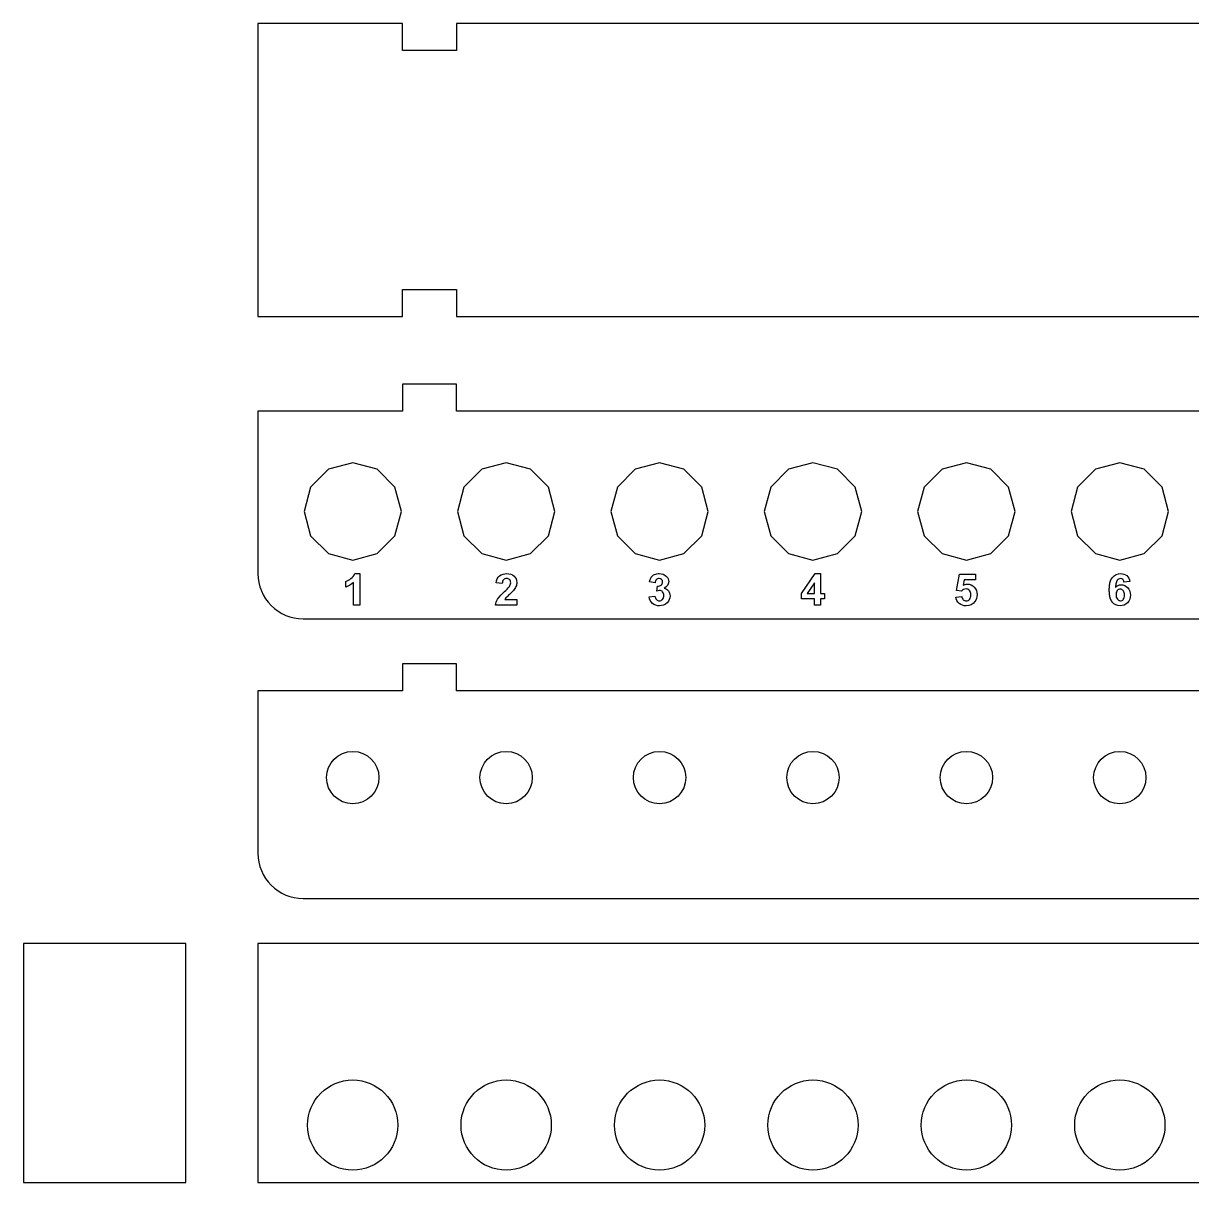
# Model space of a CAD drawing. Header units: millimetres. Extents: x -28 to 228, y -62 to 66.
# Drawn here: x -28 to 101.5, y -62.5 to 66 of the extents above; entities that cross this region are included whole.
import ezdxf

# ---------------------------------------------------------------- set-up
doc = ezdxf.new("R2010")
doc.units = ezdxf.units.MM
doc.layers.get('0').update_dxf_attribs({"lineweight": 25, "true_color": 0xffffff})

msp = doc.modelspace()

# ---------------------------------------------------------------- linework, layer by layer
at = {"flags": 128}
for points in [[(20, 66), (20, 63), (14, 63), (14, 66), (-2, 66), (-2, 33.5), (14, 33.5), (14, 36.5), (20, 36.5), (20, 33.5), (184, 33.5), (184, 36.5), (190, 36.5), (190, 33.5), (206, 33.5), (206, 66), (190, 66), (190, 63), (184, 63), (184, 66)], [(11.2, 7.22), (13.18, 9.2), (13.9, 11.9), (13.18, 14.6), (11.2, 16.58), (8.5, 17.3), (5.8, 16.58), (3.82, 14.6), (3.1, 11.9), (3.82, 9.2), (5.8, 7.22), (8.5, 6.5)], [(28.2, 7.22), (30.18, 9.2), (30.9, 11.9), (30.18, 14.6), (28.2, 16.58), (25.5, 17.3), (22.8, 16.58), (20.82, 14.6), (20.1, 11.9), (20.82, 9.2), (22.8, 7.22), (25.5, 6.5)], [(45.2, 7.22), (47.18, 9.2), (47.9, 11.9), (47.18, 14.6), (45.2, 16.58), (42.5, 17.3), (39.8, 16.58), (37.82, 14.6), (37.1, 11.9), (37.82, 9.2), (39.8, 7.22), (42.5, 6.5)], [(62.2, 7.22), (64.18, 9.2), (64.9, 11.9), (64.18, 14.6), (62.2, 16.58), (59.5, 17.3), (56.8, 16.58), (54.82, 14.6), (54.1, 11.9), (54.82, 9.2), (56.8, 7.22), (59.5, 6.5)], [(79.2, 7.22), (81.18, 9.2), (81.9, 11.9), (81.18, 14.6), (79.2, 16.58), (76.5, 17.3), (73.8, 16.58), (71.82, 14.6), (71.1, 11.9), (71.82, 9.2), (73.8, 7.22), (76.5, 6.5)], [(96.2, 7.22), (98.18, 9.2), (98.9, 11.9), (98.18, 14.6), (96.2, 16.58), (93.5, 17.3), (90.8, 16.58), (88.82, 14.6), (88.1, 11.9), (88.82, 9.2), (90.8, 7.22), (93.5, 6.5)], [(59.67, 1.5), (59.67, 2.2), (58.24, 2.2), (58.24, 2.79), (59.76, 5.01), (60.32, 5.01), (60.32, 2.79), (60.76, 2.79), (60.76, 2.2), (60.32, 2.2), (60.32, 1.5)], [(59.67, 2.79), (59.67, 3.99), (58.87, 2.79)], [(-28, -62.5), (-10, -62.5), (-10, -36), (-28, -36)], [(-2, -62.5), (206, -62.5), (206, -36), (-2, -36)]]:
    msp.add_lwpolyline(points, close=True, dxfattribs=at)
for points in [[(20, 23), (20, 26), (14, 26), (14, 23)], [(184, 23), (20, 23)], [(20, -8), (20, -5), (14, -5), (14, -8)], [(184, -8), (20, -8)]]:
    msp.add_lwpolyline(points, dxfattribs=at)
for points in [[(14, 23), (-2, 23), (-2, 5, 0.414214), (3, 0), (201, 0, 0.414214), (206, 5), (206, 23), (190, 23)], [(14, -8), (-2, -8), (-2, -26, 0.414214), (3, -31), (201, -31, 0.414214), (206, -26), (206, -8), (190, -8)]]:
    msp.add_lwpolyline(points, format="xyb", dxfattribs=at)
for points in [[(9.27, 1.5), (8.6, 1.5), (8.6, 4.03, -0.109928), (7.73, 3.52), (7.73, 4.13, 0.085287), (8.3, 4.45, 0.144571), (8.72, 5.01), (9.27, 5.01)], [(26.68, 2.12), (26.68, 1.5), (24.32, 1.5, -0.110596), (24.55, 2.17, -0.063561), (25.31, 3.01, 0.042148), (25.86, 3.58, 0.150095), (26, 3.99, 0.203843), (25.88, 4.34, 0.205006), (25.55, 4.46, 0.208626), (25.21, 4.33, 0.176069), (25.07, 3.91), (24.4, 3.98, -0.209279), (24.78, 4.77, -0.168295), (25.57, 5.01, -0.196254), (26.38, 4.73, -0.215645), (26.68, 4.04, -0.095527), (26.59, 3.59, -0.071678), (26.32, 3.14, -0.03648), (25.88, 2.7, 0.019546), (25.48, 2.31, 0.050068), (25.34, 2.12)], [(41.34, 2.43), (41.99, 2.51, 0.173752), (42.15, 2.13, 0.201875), (42.48, 2, 0.222409), (42.83, 2.15, 0.189986), (42.98, 2.58, 0.192779), (42.84, 2.98, 0.219482), (42.51, 3.13, 0.066952), (42.2, 3.08), (42.27, 3.62, 0.190276), (42.69, 3.74, 0.226513), (42.83, 4.08, 0.205801), (42.73, 4.36, 0.205998), (42.45, 4.46, 0.20421), (42.15, 4.34, 0.173931), (42.01, 3.99), (41.39, 4.1, -0.09926), (41.58, 4.61, -0.136229), (41.94, 4.91, -0.110628), (42.47, 5.01, -0.214359), (43.26, 4.7, -0.19984), (43.51, 4.12, -0.293624), (43, 3.38, -0.177557), (43.48, 3.09, -0.17559), (43.66, 2.55, -0.212403), (43.33, 1.77, -0.201636), (42.49, 1.44, -0.187015), (41.7, 1.71, -0.193596)], [(75.32, 2.4), (75.99, 2.47, 0.178744), (76.16, 2.11, 0.198106), (76.49, 1.98, 0.230451), (76.84, 2.15, 0.177539), (76.99, 2.66, 0.185103), (76.84, 3.15, 0.223076), (76.47, 3.31, 0.221732), (75.95, 3.05), (75.4, 3.13), (75.75, 4.95), (77.52, 4.95), (77.52, 4.32), (76.26, 4.32), (76.15, 3.73, -0.117921), (76.61, 3.84, -0.213742), (77.37, 3.52, -0.199679), (77.68, 2.67, -0.164761), (77.43, 1.9, -0.252445), (76.48, 1.44, -0.182704), (75.69, 1.7, -0.190771)], [(94.6, 4.14), (93.95, 4.07, 0.174876), (93.83, 4.37, 0.199132), (93.57, 4.46, 0.245443), (93.21, 4.27), (93.21, 4.27), (93.21, 4.27), (93.21, 4.27), (93.21, 4.27), (93.21, 4.26), (93.2, 4.26), (93.2, 4.26), (93.2, 4.26), (93.2, 4.26), (93.2, 4.26), (93.2, 4.25), (93.2, 4.25), (93.2, 4.25), (93.2, 4.25), (93.19, 4.25), (93.19, 4.25), (93.19, 4.24), (93.19, 4.24), (93.19, 4.24), (93.19, 4.24), (93.19, 4.24), (93.19, 4.24), (93.19, 4.23), (93.18, 4.23), (93.18, 4.23), (93.18, 4.23), (93.18, 4.23), (93.18, 4.23), (93.18, 4.22), (93.18, 4.22), (93.18, 4.22), (93.18, 4.22), (93.18, 4.22), (93.17, 4.21), (93.17, 4.21), (93.17, 4.21), (93.17, 4.21), (93.17, 4.21), (93.17, 4.2), (93.17, 4.2), (93.17, 4.2), (93.17, 4.2), (93.16, 4.2), (93.16, 4.19), (93.16, 4.19), (93.16, 4.19), (93.16, 4.19), (93.16, 4.19), (93.16, 4.18), (93.16, 4.18), (93.16, 4.18), (93.16, 4.18), (93.15, 4.18), (93.15, 4.17), (93.15, 4.17), (93.15, 4.17), (93.15, 4.17), (93.15, 4.16), (93.15, 4.16), (93.15, 4.16), (93.15, 4.16), (93.15, 4.16), (93.15, 4.15), (93.14, 4.15), (93.14, 4.15), (93.14, 4.15), (93.14, 4.14), (93.14, 4.14), (93.14, 4.14), (93.14, 4.14), (93.14, 4.13), (93.14, 4.13), (93.14, 4.13), (93.14, 4.13), (93.13, 4.12), (93.13, 4.12), (93.13, 4.12), (93.13, 4.12), (93.13, 4.11), (93.13, 4.11), (93.13, 4.11), (93.13, 4.11), (93.13, 4.1), (93.13, 4.1), (93.13, 4.1), (93.12, 4.1), (93.12, 4.09), (93.12, 4.09), (93.12, 4.09), (93.12, 4.09), (93.12, 4.08), (93.12, 4.08), (93.12, 4.08), (93.12, 4.08), (93.12, 4.07), (93.12, 4.07), (93.12, 4.07), (93.11, 4.07), (93.11, 4.06), (93.11, 4.06), (93.11, 4.06), (93.11, 4.05), (93.11, 4.05), (93.11, 4.05), (93.11, 4.05), (93.11, 4.04), (93.11, 4.04), (93.11, 4.04), (93.11, 4.03), (93.1, 4.03), (93.1, 4.03), (93.1, 4.03), (93.1, 4.02), (93.1, 4.02), (93.1, 4.02), (93.1, 4.01), (93.1, 4.01), (93.1, 4.01), (93.1, 4.01), (93.1, 4), (93.1, 4), (93.1, 4), (93.1, 3.99), (93.09, 3.99), (93.09, 3.99), (93.09, 3.98), (93.09, 3.98), (93.09, 3.98), (93.09, 3.97), (93.09, 3.97), (93.09, 3.97), (93.09, 3.97), (93.09, 3.96), (93.09, 3.96), (93.09, 3.96), (93.09, 3.95), (93.09, 3.95), (93.08, 3.95), (93.08, 3.94), (93.08, 3.94), (93.08, 3.94), (93.08, 3.93), (93.08, 3.93), (93.08, 3.93), (93.08, 3.92), (93.08, 3.92), (93.08, 3.92), (93.08, 3.91), (93.08, 3.91), (93.08, 3.91), (93.08, 3.9), (93.08, 3.9), (93.07, 3.9), (93.07, 3.89), (93.07, 3.89), (93.07, 3.89), (93.07, 3.88), (93.07, 3.88), (93.07, 3.88), (93.07, 3.87), (93.07, 3.87), (93.07, 3.86), (93.07, 3.86), (93.07, 3.86), (93.07, 3.85), (93.07, 3.85), (93.07, 3.85), (93.07, 3.84), (93.06, 3.84), (93.06, 3.84), (93.06, 3.83), (93.06, 3.83), (93.06, 3.83), (93.06, 3.82), (93.06, 3.82), (93.06, 3.81), (93.06, 3.81), (93.06, 3.81), (93.06, 3.8), (93.06, 3.8), (93.06, 3.8), (93.06, 3.79), (93.06, 3.79), (93.06, 3.78), (93.06, 3.78), (93.06, 3.78), (93.05, 3.77), (93.05, 3.77), (93.05, 3.76), (93.05, 3.76), (93.05, 3.76), (93.05, 3.75), (93.05, 3.75), (93.05, 3.75), (93.05, 3.74), (93.05, 3.74), (93.05, 3.73), (93.05, 3.73), (93.05, 3.73), (93.05, 3.72), (93.05, 3.72), (93.05, 3.71), (93.05, 3.71), (93.05, 3.71), (93.05, 3.7), (93.05, 3.7), (93.04, 3.69), (93.04, 3.69), (93.04, 3.68), (93.04, 3.68), (93.04, 3.68), (93.04, 3.67), (93.04, 3.67), (93.04, 3.66), (93.04, 3.66), (93.04, 3.66), (93.04, 3.65), (93.04, 3.65), (93.04, 3.64), (93.04, 3.64), (93.04, 3.63), (93.04, 3.63), (93.04, 3.63), (93.04, 3.62), (93.04, 3.62), (93.04, 3.61), (93.04, 3.61), (93.04, 3.6), (93.04, 3.6), (93.03, 3.6), (93.03, 3.59), (93.03, 3.59), (93.03, 3.58), (93.03, 3.58), (93.03, 3.57), (93.03, 3.57), (93.03, 3.56), (93.03, 3.56), (93.03, 3.56), (93.03, 3.55), (93.03, 3.55), (93.03, 3.54), (93.03, 3.54), (93.03, 3.53), (93.03, 3.53), (93.03, 3.52), (93.03, 3.52), (93.03, 3.51), (93.03, 3.51), (93.03, 3.5), (93.03, 3.5), (93.03, 3.5), (93.03, 3.49), (93.03, 3.49), (93.03, 3.48), (93.03, 3.48, -0.231707), (93.65, 3.77, -0.216681), (94.37, 3.45, -0.196729), (94.67, 2.63, -0.201502), (94.35, 1.77, -0.211144), (93.54, 1.44, -0.234967), (92.67, 1.85), (92.67, 1.86), (92.67, 1.86), (92.66, 1.86), (92.66, 1.87), (92.66, 1.87), (92.66, 1.87), (92.65, 1.88), (92.65, 1.88), (92.65, 1.88), (92.65, 1.89), (92.64, 1.89), (92.64, 1.89), (92.64, 1.9), (92.64, 1.9), (92.63, 1.9), (92.63, 1.91), (92.63, 1.91), (92.63, 1.91), (92.62, 1.92), (92.62, 1.92), (92.62, 1.92), (92.62, 1.93), (92.61, 1.93), (92.61, 1.93), (92.61, 1.94), (92.61, 1.94), (92.6, 1.94), (92.6, 1.95), (92.6, 1.95), (92.6, 1.96), (92.6, 1.96), (92.59, 1.96), (92.59, 1.97), (92.59, 1.97), (92.59, 1.97), (92.58, 1.98), (92.58, 1.98), (92.58, 1.99), (92.58, 1.99), (92.57, 1.99), (92.57, 2), (92.57, 2), (92.57, 2.01), (92.57, 2.01), (92.56, 2.01), (92.56, 2.02), (92.56, 2.02), (92.56, 2.03), (92.55, 2.03), (92.55, 2.03), (92.55, 2.04), (92.55, 2.04), (92.55, 2.05), (92.54, 2.05), (92.54, 2.05), (92.54, 2.06), (92.54, 2.06), (92.54, 2.07), (92.53, 2.07), (92.53, 2.07), (92.53, 2.08), (92.53, 2.08), (92.53, 2.09), (92.52, 2.09), (92.52, 2.1), (92.52, 2.1), (92.52, 2.1), (92.52, 2.11), (92.51, 2.11), (92.51, 2.12), (92.51, 2.12), (92.51, 2.13), (92.51, 2.13), (92.5, 2.13), (92.5, 2.14), (92.5, 2.14), (92.5, 2.15), (92.5, 2.15), (92.49, 2.16), (92.49, 2.16), (92.49, 2.17), (92.49, 2.17), (92.49, 2.17), (92.49, 2.18), (92.48, 2.18), (92.48, 2.19), (92.48, 2.19), (92.48, 2.2), (92.48, 2.2), (92.47, 2.21), (92.47, 2.21), (92.47, 2.22), (92.47, 2.22), (92.47, 2.23), (92.47, 2.23), (92.46, 2.24), (92.46, 2.24), (92.46, 2.24), (92.46, 2.25), (92.46, 2.25), (92.46, 2.26), (92.45, 2.26), (92.45, 2.27), (92.45, 2.27), (92.45, 2.28), (92.45, 2.28), (92.45, 2.29), (92.45, 2.29), (92.44, 2.3), (92.44, 2.3), (92.44, 2.31), (92.44, 2.31), (92.44, 2.32), (92.44, 2.32), (92.43, 2.33), (92.43, 2.33), (92.43, 2.34), (92.43, 2.34), (92.43, 2.35), (92.43, 2.35), (92.43, 2.36), (92.42, 2.36), (92.42, 2.37), (92.42, 2.37), (92.42, 2.38), (92.42, 2.39), (92.42, 2.39), (92.42, 2.4), (92.42, 2.4), (92.41, 2.41), (92.41, 2.41), (92.41, 2.42), (92.41, 2.42), (92.41, 2.43), (92.41, 2.43), (92.41, 2.44), (92.41, 2.44), (92.4, 2.45), (92.4, 2.45), (92.4, 2.46), (92.4, 2.47), (92.4, 2.47), (92.4, 2.48), (92.4, 2.48), (92.4, 2.49), (92.39, 2.49), (92.39, 2.5), (92.39, 2.5), (92.39, 2.51), (92.39, 2.52), (92.39, 2.52), (92.39, 2.53), (92.39, 2.53), (92.39, 2.54), (92.38, 2.54), (92.38, 2.55), (92.38, 2.56), (92.38, 2.56), (92.38, 2.57), (92.38, 2.57), (92.38, 2.58), (92.38, 2.58), (92.38, 2.59), (92.38, 2.6), (92.37, 2.6), (92.37, 2.61), (92.37, 2.61), (92.37, 2.62), (92.37, 2.63), (92.37, 2.63), (92.37, 2.64), (92.37, 2.64), (92.37, 2.65), (92.37, 2.66), (92.37, 2.66), (92.36, 2.67), (92.36, 2.67), (92.36, 2.68), (92.36, 2.69), (92.36, 2.69), (92.36, 2.7), (92.36, 2.7), (92.36, 2.71), (92.36, 2.72), (92.36, 2.72), (92.36, 2.73), (92.36, 2.73), (92.36, 2.74), (92.35, 2.75), (92.35, 2.75), (92.35, 2.76), (92.35, 2.77), (92.35, 2.77), (92.35, 2.78), (92.35, 2.78), (92.35, 2.79), (92.35, 2.8), (92.35, 2.8), (92.35, 2.81), (92.35, 2.82), (92.35, 2.82), (92.35, 2.83), (92.35, 2.84), (92.35, 2.84), (92.34, 2.85), (92.34, 2.86), (92.34, 2.86), (92.34, 2.87), (92.34, 2.88), (92.34, 2.88), (92.34, 2.89), (92.34, 2.9), (92.34, 2.9), (92.34, 2.91), (92.34, 2.92), (92.34, 2.92), (92.34, 2.93), (92.34, 2.94), (92.34, 2.94), (92.34, 2.95), (92.34, 2.96), (92.34, 2.96), (92.34, 2.97), (92.34, 2.98), (92.34, 2.98), (92.34, 2.99), (92.34, 3), (92.34, 3), (92.34, 3.01), (92.33, 3.02), (92.33, 3.02), (92.33, 3.03), (92.33, 3.04), (92.33, 3.04), (92.33, 3.05), (92.33, 3.06), (92.33, 3.07), (92.33, 3.07), (92.33, 3.08), (92.33, 3.09), (92.33, 3.09), (92.33, 3.1), (92.33, 3.11), (92.33, 3.12), (92.33, 3.12), (92.33, 3.13), (92.33, 3.14), (92.33, 3.14), (92.33, 3.15), (92.33, 3.16), (92.33, 3.17), (92.33, 3.17), (92.33, 3.18), (92.33, 3.19), (92.33, 3.19), (92.33, 3.2), (92.33, 3.21), (92.33, 3.22), (92.33, 3.22), (92.33, 3.23), (92.33, 3.24), (92.33, 3.25), (92.33, 3.25), (92.33, 3.26), (92.33, 3.27), (92.33, 3.28), (92.33, 3.28), (92.33, 3.29), (92.33, 3.3), (92.33, 3.31), (92.33, 3.31), (92.33, 3.32), (92.33, 3.33), (92.33, 3.33), (92.33, 3.34), (92.33, 3.35), (92.33, 3.36), (92.33, 3.36), (92.33, 3.37), (92.33, 3.38), (92.33, 3.39), (92.34, 3.39), (92.34, 3.4), (92.34, 3.41), (92.34, 3.41), (92.34, 3.42), (92.34, 3.43), (92.34, 3.43), (92.34, 3.44), (92.34, 3.45), (92.34, 3.46), (92.34, 3.46), (92.34, 3.47), (92.34, 3.48), (92.34, 3.48), (92.34, 3.49), (92.34, 3.5), (92.34, 3.5), (92.34, 3.51), (92.34, 3.52), (92.34, 3.52), (92.34, 3.53), (92.34, 3.54), (92.34, 3.54), (92.34, 3.55), (92.34, 3.56), (92.35, 3.56), (92.35, 3.57), (92.35, 3.58), (92.35, 3.58), (92.35, 3.59), (92.35, 3.6), (92.35, 3.6), (92.35, 3.61), (92.35, 3.62), (92.35, 3.62), (92.35, 3.63), (92.35, 3.64), (92.35, 3.64), (92.35, 3.65), (92.35, 3.66), (92.35, 3.66), (92.36, 3.67), (92.36, 3.68), (92.36, 3.68), (92.36, 3.69), (92.36, 3.69), (92.36, 3.7), (92.36, 3.71), (92.36, 3.71), (92.36, 3.72), (92.36, 3.73), (92.36, 3.73), (92.36, 3.74), (92.37, 3.74), (92.37, 3.75), (92.37, 3.76), (92.37, 3.76), (92.37, 3.77), (92.37, 3.78), (92.37, 3.78), (92.37, 3.79), (92.37, 3.79), (92.37, 3.8), (92.37, 3.81), (92.38, 3.81), (92.38, 3.82), (92.38, 3.82), (92.38, 3.83), (92.38, 3.84), (92.38, 3.84), (92.38, 3.85), (92.38, 3.85), (92.38, 3.86), (92.38, 3.87), (92.39, 3.87), (92.39, 3.88), (92.39, 3.88), (92.39, 3.89), (92.39, 3.9), (92.39, 3.9), (92.39, 3.91), (92.39, 3.91), (92.39, 3.92), (92.4, 3.92), (92.4, 3.93), (92.4, 3.94), (92.4, 3.94), (92.4, 3.95), (92.4, 3.95), (92.4, 3.96), (92.4, 3.96), (92.41, 3.97), (92.41, 3.98), (92.41, 3.98), (92.41, 3.99), (92.41, 3.99), (92.41, 4), (92.41, 4), (92.41, 4.01), (92.42, 4.01), (92.42, 4.02), (92.42, 4.02), (92.42, 4.03), (92.42, 4.04), (92.42, 4.04), (92.42, 4.05), (92.43, 4.05), (92.43, 4.06), (92.43, 4.06), (92.43, 4.07), (92.43, 4.07), (92.43, 4.08), (92.43, 4.08), (92.44, 4.09), (92.44, 4.09), (92.44, 4.1), (92.44, 4.1), (92.44, 4.11), (92.44, 4.11), (92.45, 4.12), (92.45, 4.12), (92.45, 4.13), (92.45, 4.14), (92.45, 4.14), (92.45, 4.15), (92.46, 4.15), (92.46, 4.16), (92.46, 4.16), (92.46, 4.17), (92.46, 4.17), (92.46, 4.18), (92.47, 4.18), (92.47, 4.19), (92.47, 4.19), (92.47, 4.2), (92.47, 4.2), (92.47, 4.2), (92.48, 4.21), (92.48, 4.21), (92.48, 4.22), (92.48, 4.22), (92.48, 4.23), (92.48, 4.23), (92.49, 4.24), (92.49, 4.24), (92.49, 4.25), (92.49, 4.25), (92.49, 4.26), (92.5, 4.26), (92.5, 4.27), (92.5, 4.27), (92.5, 4.28), (92.5, 4.28), (92.51, 4.29), (92.51, 4.29), (92.51, 4.29), (92.51, 4.3), (92.51, 4.3), (92.52, 4.31), (92.52, 4.31), (92.52, 4.32), (92.52, 4.32), (92.52, 4.33), (92.53, 4.33), (92.53, 4.33), (92.53, 4.34), (92.53, 4.34), (92.53, 4.35), (92.54, 4.35), (92.54, 4.36), (92.54, 4.36), (92.54, 4.36), (92.54, 4.37), (92.55, 4.37), (92.55, 4.38), (92.55, 4.38), (92.55, 4.39), (92.56, 4.39), (92.56, 4.39), (92.56, 4.4), (92.56, 4.4), (92.56, 4.41), (92.57, 4.41), (92.57, 4.42), (92.57, 4.42), (92.57, 4.42), (92.58, 4.43), (92.58, 4.43), (92.58, 4.44), (92.58, 4.44), (92.58, 4.44), (92.59, 4.45), (92.59, 4.45), (92.59, 4.46), (92.59, 4.46), (92.6, 4.46), (92.6, 4.47), (92.6, 4.47), (92.6, 4.47), (92.61, 4.48), (92.61, 4.48), (92.61, 4.49), (92.61, 4.49), (92.62, 4.49), (92.62, 4.5), (92.62, 4.5), (92.62, 4.5), (92.63, 4.51), (92.63, 4.51), (92.63, 4.52), (92.63, 4.52), (92.64, 4.52), (92.64, 4.53), (92.64, 4.53), (92.64, 4.53), (92.65, 4.54), (92.65, 4.54), (92.65, 4.54), (92.65, 4.55), (92.66, 4.55), (92.66, 4.56), (92.66, 4.56), (92.67, 4.56), (92.67, 4.57), (92.67, 4.57), (92.67, 4.57), (92.68, 4.58), (92.68, 4.58), (92.68, 4.58), (92.68, 4.59), (92.69, 4.59, -0.233484), (93.61, 5.01, -0.183594), (94.27, 4.79, -0.179792)], [(93.08, 2.68, 0.178786), (93.23, 2.17, 0.230261), (93.58, 2, 0.230751), (93.89, 2.14, 0.173092), (94.01, 2.62, 0.173453), (93.88, 3.12, 0.232559), (93.54, 3.28, 0.225618), (93.22, 3.13, 0.183381)]]:
    msp.add_lwpolyline(points, format="xyb", close=True, dxfattribs=at)
for centre, radius in [((8.5, -17.6), 2.9), ((25.5, -17.6), 2.9), ((42.5, -17.6), 2.9), ((59.5, -17.6), 2.9), ((76.5, -17.6), 2.9), ((93.5, -17.6), 2.9), ((8.5, -56.12), 5), ((25.5, -56.12), 5), ((42.5, -56.12), 5), ((59.5, -56.12), 5), ((76.5, -56.12), 5), ((93.5, -56.12), 5)]:
    msp.add_circle(centre, radius)

doc.saveas('drawing.dxf')
